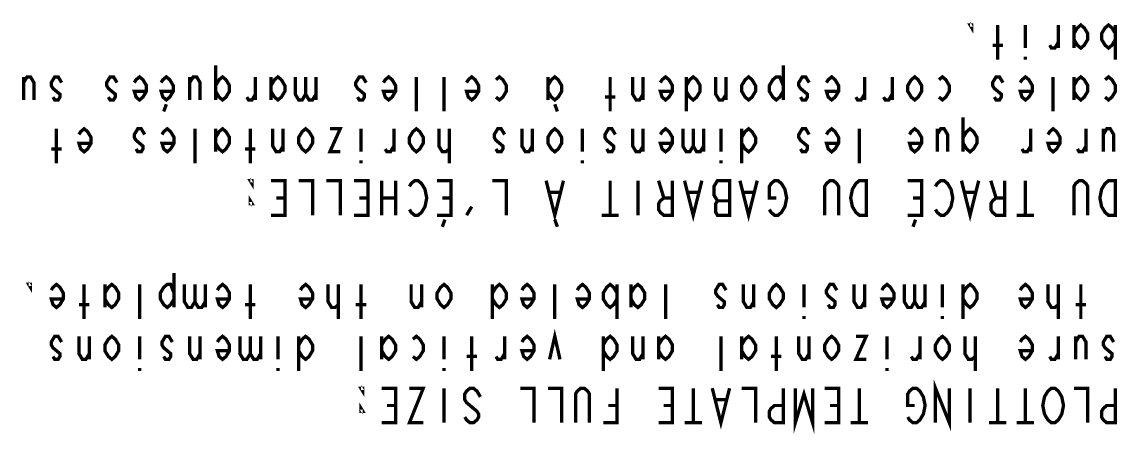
# Model space of a CAD drawing. Extents: x -347 to 953, y -714 to 758.
# Drawn here: x 226.069 to 231.013, y -38.944 to -37.082 of the extents above; entities that cross this region are included whole.
import ezdxf

# ---------------------------------------------------------------- set-up
doc = ezdxf.new("R2010")
doc.units = 0
doc.header["$MEASUREMENT"] = 0
doc.layers.add('___SYMBOL', color=7, linetype='CONTINUOUS')

# ---------------------------------------------------------------- blocks, each defined once
blk = doc.blocks.new('SYMBOL_0_BL0', base_point=(12.0886, 17.0417))
at = {"layer": '___SYMBOL', "color": 2, "linetype": 'Continuous', "const_width": 0.015}
for points in [[(11.2527, 18.3959), (11.2527, 18.5521), (11.2917, 18.4219), (11.3308, 18.5521), (11.3308, 18.3959)], [(9.8855, 18.3959), (9.8855, 18.5521), (9.9245, 18.5521), (9.9402, 18.5391), (9.948, 18.5261), (9.948, 18.5), (9.9402, 18.487), (9.9245, 18.474), (9.8855, 18.474)], [(10.0105, 18.5521), (10.0105, 18.3959), (10.073, 18.3959)], [(10.198, 18.4219), (10.1902, 18.4089), (10.1745, 18.3959), (10.1589, 18.3959), (10.1433, 18.4089), (10.1355, 18.4219), (10.1277, 18.4349), (10.1198, 18.474), (10.1277, 18.513), (10.1355, 18.5261), (10.1433, 18.5391), (10.1589, 18.5521), (10.1745, 18.5521), (10.1902, 18.5391), (10.198, 18.5261), (10.2058, 18.513), (10.2136, 18.474), (10.2058, 18.4349), (10.198, 18.4219)], [(10.2527, 18.5521), (10.3308, 18.5521)], [(10.2917, 18.5521), (10.2917, 18.3959)], [(10.3777, 18.5521), (10.4558, 18.5521)], [(10.4167, 18.5521), (10.4167, 18.3959)], [(10.5417, 18.5521), (10.5417, 18.3959)], [(10.6355, 18.3959), (10.6355, 18.5521), (10.698, 18.3959), (10.698, 18.5521)], [(10.7917, 18.474), (10.823, 18.474), (10.823, 18.4219), (10.8152, 18.4089), (10.7995, 18.3959), (10.7839, 18.3959), (10.7683, 18.4089), (10.7605, 18.4219), (10.7527, 18.4349), (10.7448, 18.474), (10.7527, 18.513), (10.7605, 18.5261), (10.7683, 18.5391), (10.7839, 18.5521), (10.7995, 18.5521), (10.8152, 18.5391), (10.823, 18.5261)], [(11.0027, 18.5521), (11.0808, 18.5521)], [(11.0417, 18.5521), (11.0417, 18.3959)], [(11.198, 18.3959), (11.1355, 18.3959), (11.1355, 18.5521), (11.198, 18.5521)], [(11.3855, 18.3959), (11.3855, 18.5521), (11.4245, 18.5521), (11.4402, 18.5391), (11.448, 18.5261), (11.448, 18.5), (11.4402, 18.487), (11.4245, 18.474), (11.3855, 18.474)], [(11.5105, 18.5521), (11.5105, 18.3959), (11.573, 18.3959)], [(11.6277, 18.3959), (11.6667, 18.5521), (11.7058, 18.3959)], [(11.7527, 18.5521), (11.8308, 18.5521)], [(11.7917, 18.5521), (11.7917, 18.3959)], [(11.948, 18.3959), (11.8855, 18.3959), (11.8855, 18.5521), (11.948, 18.5521)], [(12.1355, 18.3959), (12.1355, 18.5521), (12.198, 18.5521)], [(12.323, 18.5521), (12.323, 18.4219), (12.3152, 18.4089), (12.2995, 18.3959), (12.2839, 18.3959), (12.2683, 18.4089), (12.2605, 18.4219), (12.2605, 18.5521)], [(12.3855, 18.5521), (12.3855, 18.3959), (12.448, 18.3959)], [(12.5105, 18.5521), (12.5105, 18.3959), (12.573, 18.3959)], [(12.823, 18.5261), (12.8152, 18.5391), (12.7995, 18.5521), (12.7839, 18.5521), (12.7683, 18.5391), (12.7605, 18.5261), (12.7605, 18.513), (12.7683, 18.5), (12.7839, 18.487), (12.7995, 18.474), (12.8152, 18.461), (12.823, 18.4479), (12.823, 18.4219), (12.8152, 18.4089), (12.7995, 18.3959), (12.7839, 18.3959), (12.7683, 18.4089), (12.7605, 18.4219), (12.7527, 18.4349)], [(12.9167, 18.5521), (12.9167, 18.3959)], [(13.0105, 18.5521), (13.073, 18.5521), (13.0105, 18.3959), (13.073, 18.3959)], [(13.198, 18.3959), (13.1355, 18.3959), (13.1355, 18.5521), (13.198, 18.5521)], [(13.2917, 18.5), (13.2917, 18.487), (13.2839, 18.5), (13.2917, 18.5)], [(11.1355, 18.474), (11.1745, 18.474)], [(11.6433, 18.4479), (11.6902, 18.4479)], [(11.8855, 18.474), (11.9245, 18.474)], [(12.1355, 18.474), (12.1745, 18.474)], [(13.1355, 18.474), (13.1745, 18.474)], [(13.2917, 18.3959), (13.2839, 18.3959), (13.2839, 18.4089), (13.2917, 18.3959)], [(10.5183, 18.1615), (10.5183, 18.3177)], [(10.9167, 18.3177), (10.9167, 18.3047)], [(11.4167, 18.1615), (11.4167, 18.3177)], [(11.6667, 18.1615), (11.6667, 18.3177)], [(12.198, 18.3177), (12.198, 18.1615)], [(12.7917, 18.1615), (12.7917, 18.3177)], [(12.9167, 18.3177), (12.9167, 18.3047)], [(13.2917, 18.1615), (13.2917, 18.3177)], [(13.573, 18.3177), (13.573, 18.1615)], [(13.6667, 18.3177), (13.6667, 18.3047)], [(14.2917, 18.3177), (14.2917, 18.3047)], [(9.9323, 18.2526), (9.9245, 18.2656), (9.9089, 18.2656), (9.9011, 18.2526), (9.9011, 18.2396), (9.9167, 18.2266), (9.9323, 18.2136), (9.9402, 18.2005), (9.9402, 18.1875), (9.9323, 18.1745), (9.9245, 18.1615), (9.9089, 18.1615), (9.9011, 18.1745), (9.8933, 18.1875)], [(10.0183, 18.2656), (10.0183, 18.1875), (10.0339, 18.1615), (10.0495, 18.1615), (10.0652, 18.1875)], [(10.0652, 18.2656), (10.0652, 18.1615)], [(10.1433, 18.1615), (10.1433, 18.2656)], [(10.1433, 18.2396), (10.1589, 18.2656), (10.1745, 18.2656), (10.1823, 18.2526)], [(10.3152, 18.1875), (10.3073, 18.1745), (10.2917, 18.1615), (10.2761, 18.1745), (10.2605, 18.2005), (10.2605, 18.2266), (10.2761, 18.2526), (10.2917, 18.2656), (10.3073, 18.2526), (10.3152, 18.2266), (10.2605, 18.2266)], [(10.5183, 18.2396), (10.5183, 18.2526), (10.5339, 18.2656), (10.5417, 18.2656), (10.5495, 18.2656), (10.5652, 18.2396), (10.5652, 18.1615)], [(10.698, 18.2005), (10.6823, 18.1745), (10.6667, 18.1615), (10.6511, 18.1745), (10.6355, 18.2005), (10.6355, 18.2266), (10.6511, 18.2526), (10.6667, 18.2656), (10.6823, 18.2526), (10.698, 18.2266), (10.698, 18.2005)], [(10.7683, 18.1615), (10.7683, 18.2656)], [(10.7683, 18.2396), (10.7839, 18.2656), (10.7995, 18.2656), (10.8073, 18.2526)], [(10.9167, 18.2656), (10.9167, 18.1615)], [(11.0105, 18.2656), (11.0573, 18.2656), (11.0105, 18.1615), (11.0573, 18.1615)], [(11.198, 18.2005), (11.1823, 18.1745), (11.1667, 18.1615), (11.1511, 18.1745), (11.1355, 18.2005), (11.1355, 18.2266), (11.1511, 18.2526), (11.1667, 18.2656), (11.1823, 18.2526), (11.198, 18.2266), (11.198, 18.2005)], [(11.2683, 18.1615), (11.2683, 18.2656)], [(11.2683, 18.2396), (11.2839, 18.2656), (11.2995, 18.2656), (11.3152, 18.2396), (11.3152, 18.1615)], [(11.3933, 18.2526), (11.4402, 18.2526)], [(11.573, 18.2005), (11.5573, 18.1745), (11.5417, 18.1615), (11.5261, 18.1745), (11.5105, 18.2005), (11.5105, 18.2266), (11.5261, 18.2526), (11.5417, 18.2656), (11.5573, 18.2526), (11.573, 18.2266)], [(11.573, 18.2656), (11.573, 18.1615)], [(11.948, 18.2005), (11.9323, 18.1745), (11.9167, 18.1615), (11.9011, 18.1745), (11.8855, 18.2005), (11.8855, 18.2266), (11.9011, 18.2526), (11.9167, 18.2656), (11.9323, 18.2526), (11.948, 18.2266)], [(11.948, 18.2656), (11.948, 18.1615)], [(12.0183, 18.1615), (12.0183, 18.2656)], [(12.0183, 18.2396), (12.0339, 18.2656), (12.0495, 18.2656), (12.0652, 18.2396), (12.0652, 18.1615)], [(12.198, 18.2005), (12.1823, 18.1745), (12.1667, 18.1615), (12.1511, 18.1745), (12.1355, 18.2005), (12.1355, 18.2266), (12.1511, 18.2526), (12.1667, 18.2656), (12.1823, 18.2526), (12.198, 18.2266)], [(12.3933, 18.2656), (12.4167, 18.1615), (12.4402, 18.2656)], [(12.5652, 18.1875), (12.5573, 18.1745), (12.5417, 18.1615), (12.5261, 18.1745), (12.5105, 18.2005), (12.5105, 18.2266), (12.5261, 18.2526), (12.5417, 18.2656), (12.5573, 18.2526), (12.5652, 18.2266), (12.5105, 18.2266)], [(12.6433, 18.1615), (12.6433, 18.2656)], [(12.6433, 18.2396), (12.6589, 18.2656), (12.6745, 18.2656), (12.6823, 18.2526)], [(12.7683, 18.2526), (12.8152, 18.2526)], [(12.9167, 18.2656), (12.9167, 18.1615)], [(13.0573, 18.1745), (13.0417, 18.1615), (13.0261, 18.1745), (13.0105, 18.2005), (13.0105, 18.2266), (13.0261, 18.2526), (13.0417, 18.2656), (13.0573, 18.2526)], [(13.198, 18.2005), (13.1823, 18.1745), (13.1667, 18.1615), (13.1511, 18.1745), (13.1355, 18.2005), (13.1355, 18.2266), (13.1511, 18.2526), (13.1667, 18.2656), (13.1823, 18.2526), (13.198, 18.2266)], [(13.198, 18.2656), (13.198, 18.1615)], [(13.573, 18.2005), (13.5573, 18.1745), (13.5417, 18.1615), (13.5261, 18.1745), (13.5105, 18.2005), (13.5105, 18.2266), (13.5261, 18.2526), (13.5417, 18.2656), (13.5573, 18.2526), (13.573, 18.2266)], [(13.6667, 18.2656), (13.6667, 18.1615)], [(13.7448, 18.2656), (13.7448, 18.1615)], [(13.7448, 18.2396), (13.7605, 18.2656), (13.7761, 18.2656), (13.7917, 18.2396), (13.7917, 18.1615)], [(13.7917, 18.2396), (13.8073, 18.2656), (13.823, 18.2656), (13.8386, 18.2396), (13.8386, 18.1615)], [(13.9402, 18.1875), (13.9323, 18.1745), (13.9167, 18.1615), (13.9011, 18.1745), (13.8855, 18.2005), (13.8855, 18.2266), (13.9011, 18.2526), (13.9167, 18.2656), (13.9323, 18.2526), (13.9402, 18.2266), (13.8855, 18.2266)], [(14.0183, 18.1615), (14.0183, 18.2656)], [(14.0183, 18.2396), (14.0339, 18.2656), (14.0495, 18.2656), (14.0652, 18.2396), (14.0652, 18.1615)], [(14.1823, 18.2526), (14.1745, 18.2656), (14.1589, 18.2656), (14.1511, 18.2526), (14.1511, 18.2396), (14.1667, 18.2266), (14.1823, 18.2136), (14.1902, 18.2005), (14.1902, 18.1875), (14.1823, 18.1745), (14.1745, 18.1615), (14.1589, 18.1615), (14.1511, 18.1745), (14.1433, 18.1875)], [(14.2917, 18.2656), (14.2917, 18.1615)], [(14.448, 18.2005), (14.4323, 18.1745), (14.4167, 18.1615), (14.4011, 18.1745), (14.3855, 18.2005), (14.3855, 18.2266), (14.4011, 18.2526), (14.4167, 18.2656), (14.4323, 18.2526), (14.448, 18.2266), (14.448, 18.2005)], [(14.5183, 18.1615), (14.5183, 18.2656)], [(14.5183, 18.2396), (14.5339, 18.2656), (14.5495, 18.2656), (14.5652, 18.2396), (14.5652, 18.1615)], [(14.6823, 18.2526), (14.6745, 18.2656), (14.6589, 18.2656), (14.6511, 18.2526), (14.6511, 18.2396), (14.6667, 18.2266), (14.6823, 18.2136), (14.6902, 18.2005), (14.6902, 18.1875), (14.6823, 18.1745), (14.6745, 18.1615), (14.6589, 18.1615), (14.6511, 18.1745), (14.6433, 18.1875)], [(10.0417, 17.9271), (10.0417, 18.0834)], [(10.1433, 17.9271), (10.1433, 18.0834)], [(10.573, 18.0834), (10.573, 17.9271)], [(10.6667, 18.0834), (10.6667, 18.0703)], [(11.2917, 18.0834), (11.2917, 18.0703)], [(11.9167, 17.9271), (11.9167, 18.0834)], [(12.1355, 18.0834), (12.1355, 17.9271)], [(12.4167, 17.9271), (12.4167, 18.0834)], [(12.698, 18.0834), (12.698, 17.9271)], [(13.2917, 17.9271), (13.2917, 18.0834)], [(13.3933, 17.9271), (13.3933, 18.0834)], [(13.7917, 17.9271), (13.7917, 18.0834)], [(14.2917, 17.9271), (14.2917, 18.0834)], [(14.5417, 17.9271), (14.5417, 18.0834)], [(10.0183, 18.0183), (10.0652, 18.0183)], [(10.1433, 18.0052), (10.1433, 18.0183), (10.1589, 18.0313), (10.1667, 18.0313), (10.1745, 18.0313), (10.1902, 18.0052), (10.1902, 17.9271)], [(10.3152, 17.9531), (10.3073, 17.9401), (10.2917, 17.9271), (10.2761, 17.9401), (10.2605, 17.9662), (10.2605, 17.9922), (10.2761, 18.0183), (10.2917, 18.0313), (10.3073, 18.0183), (10.3152, 17.9922), (10.2605, 17.9922)], [(10.573, 17.9662), (10.5573, 17.9401), (10.5417, 17.9271), (10.5261, 17.9401), (10.5105, 17.9662), (10.5105, 17.9922), (10.5261, 18.0183), (10.5417, 18.0313), (10.5573, 18.0183), (10.573, 17.9922)], [(10.6667, 18.0313), (10.6667, 17.9271)], [(10.7448, 18.0313), (10.7448, 17.9271)], [(10.7448, 18.0052), (10.7605, 18.0313), (10.7761, 18.0313), (10.7917, 18.0052), (10.7917, 17.9271)], [(10.7917, 18.0052), (10.8073, 18.0313), (10.823, 18.0313), (10.8386, 18.0052), (10.8386, 17.9271)], [(10.9402, 17.9531), (10.9323, 17.9401), (10.9167, 17.9271), (10.9011, 17.9401), (10.8855, 17.9662), (10.8855, 17.9922), (10.9011, 18.0183), (10.9167, 18.0313), (10.9323, 18.0183), (10.9402, 17.9922), (10.8855, 17.9922)], [(11.0183, 17.9271), (11.0183, 18.0313)], [(11.0183, 18.0052), (11.0339, 18.0313), (11.0495, 18.0313), (11.0652, 18.0052), (11.0652, 17.9271)], [(11.1823, 18.0183), (11.1745, 18.0313), (11.1589, 18.0313), (11.1511, 18.0183), (11.1511, 18.0052), (11.1667, 17.9922), (11.1823, 17.9792), (11.1902, 17.9662), (11.1902, 17.9531), (11.1823, 17.9401), (11.1745, 17.9271), (11.1589, 17.9271), (11.1511, 17.9401), (11.1433, 17.9531)], [(11.2917, 18.0313), (11.2917, 17.9271)], [(11.448, 17.9662), (11.4323, 17.9401), (11.4167, 17.9271), (11.4011, 17.9401), (11.3855, 17.9662), (11.3855, 17.9922), (11.4011, 18.0183), (11.4167, 18.0313), (11.4323, 18.0183), (11.448, 17.9922), (11.448, 17.9662)], [(11.5183, 17.9271), (11.5183, 18.0313)], [(11.5183, 18.0052), (11.5339, 18.0313), (11.5495, 18.0313), (11.5652, 18.0052), (11.5652, 17.9271)], [(11.6823, 18.0183), (11.6745, 18.0313), (11.6589, 18.0313), (11.6511, 18.0183), (11.6511, 18.0052), (11.6667, 17.9922), (11.6823, 17.9792), (11.6902, 17.9662), (11.6902, 17.9531), (11.6823, 17.9401), (11.6745, 17.9271), (11.6589, 17.9271), (11.6511, 17.9401), (11.6433, 17.9531)], [(12.073, 17.9662), (12.0573, 17.9401), (12.0417, 17.9271), (12.0261, 17.9401), (12.0105, 17.9662), (12.0105, 17.9922), (12.0261, 18.0183), (12.0417, 18.0313), (12.0573, 18.0183), (12.073, 17.9922)], [(12.073, 18.0313), (12.073, 17.9271)], [(12.1355, 17.9922), (12.1511, 18.0183), (12.1667, 18.0313), (12.1823, 18.0183), (12.198, 17.9922), (12.198, 17.9662), (12.1823, 17.9401), (12.1667, 17.9271), (12.1511, 17.9401), (12.1355, 17.9662)], [(12.3152, 17.9531), (12.3073, 17.9401), (12.2917, 17.9271), (12.2761, 17.9401), (12.2605, 17.9662), (12.2605, 17.9922), (12.2761, 18.0183), (12.2917, 18.0313), (12.3073, 18.0183), (12.3152, 17.9922), (12.2605, 17.9922)], [(12.5652, 17.9531), (12.5573, 17.9401), (12.5417, 17.9271), (12.5261, 17.9401), (12.5105, 17.9662), (12.5105, 17.9922), (12.5261, 18.0183), (12.5417, 18.0313), (12.5573, 18.0183), (12.5652, 17.9922), (12.5105, 17.9922)], [(12.698, 17.9662), (12.6823, 17.9401), (12.6667, 17.9271), (12.6511, 17.9401), (12.6355, 17.9662), (12.6355, 17.9922), (12.6511, 18.0183), (12.6667, 18.0313), (12.6823, 18.0183), (12.698, 17.9922)], [(12.948, 17.9662), (12.9323, 17.9401), (12.9167, 17.9271), (12.9011, 17.9401), (12.8855, 17.9662), (12.8855, 17.9922), (12.9011, 18.0183), (12.9167, 18.0313), (12.9323, 18.0183), (12.948, 17.9922), (12.948, 17.9662)], [(13.0183, 17.9271), (13.0183, 18.0313)], [(13.0183, 18.0052), (13.0339, 18.0313), (13.0495, 18.0313), (13.0652, 18.0052), (13.0652, 17.9271)], [(13.2683, 18.0183), (13.3152, 18.0183)], [(13.3933, 18.0052), (13.3933, 18.0183), (13.4089, 18.0313), (13.4167, 18.0313), (13.4245, 18.0313), (13.4402, 18.0052), (13.4402, 17.9271)], [(13.5652, 17.9531), (13.5573, 17.9401), (13.5417, 17.9271), (13.5261, 17.9401), (13.5105, 17.9662), (13.5105, 17.9922), (13.5261, 18.0183), (13.5417, 18.0313), (13.5573, 18.0183), (13.5652, 17.9922), (13.5105, 17.9922)], [(13.7683, 18.0183), (13.8152, 18.0183)], [(13.9402, 17.9531), (13.9323, 17.9401), (13.9167, 17.9271), (13.9011, 17.9401), (13.8855, 17.9662), (13.8855, 17.9922), (13.9011, 18.0183), (13.9167, 18.0313), (13.9323, 18.0183), (13.9402, 17.9922), (13.8855, 17.9922)], [(13.9948, 18.0313), (13.9948, 17.9271)], [(13.9948, 18.0052), (14.0105, 18.0313), (14.0261, 18.0313), (14.0417, 18.0052), (14.0417, 17.9271)], [(14.0417, 18.0052), (14.0573, 18.0313), (14.073, 18.0313), (14.0886, 18.0052), (14.0886, 17.9271)], [(14.1355, 17.9922), (14.1511, 18.0183), (14.1667, 18.0313), (14.1823, 18.0183), (14.198, 17.9922), (14.198, 17.9662), (14.1823, 17.9401), (14.1667, 17.9271), (14.1511, 17.9271), (14.1355, 17.9662)], [(14.1355, 18.0313), (14.1355, 17.875)], [(14.448, 17.9662), (14.4323, 17.9401), (14.4167, 17.9271), (14.4011, 17.9401), (14.3855, 17.9662), (14.3855, 17.9922), (14.4011, 18.0183), (14.4167, 18.0313), (14.4323, 18.0183), (14.448, 17.9922)], [(14.448, 18.0313), (14.448, 17.9271)], [(14.5183, 18.0183), (14.5652, 18.0183)], [(14.6902, 17.9531), (14.6823, 17.9401), (14.6667, 17.9271), (14.6511, 17.9401), (14.6355, 17.9662), (14.6355, 17.9922), (14.6511, 18.0183), (14.6667, 18.0313), (14.6823, 18.0183), (14.6902, 17.9922), (14.6355, 17.9922)], [(14.7917, 17.9271), (14.7839, 17.9271), (14.7839, 17.9401), (14.7917, 17.9271)], [(10.7995, 17.6667), (10.7878, 17.6341)], [(12.405, 17.6667), (12.4167, 17.6341)], [(12.9245, 17.6667), (12.9128, 17.6341)], [(9.8855, 17.6146), (9.9167, 17.6146), (9.9323, 17.6016), (9.9402, 17.5886), (9.948, 17.5755), (9.9558, 17.5365), (9.948, 17.4974), (9.9402, 17.4844), (9.9323, 17.4714), (9.9167, 17.4584), (9.8855, 17.4584), (9.8855, 17.6146)], [(10.073, 17.6146), (10.073, 17.4844), (10.0652, 17.4714), (10.0495, 17.4584), (10.0339, 17.4584), (10.0183, 17.4714), (10.0105, 17.4844), (10.0105, 17.6146)], [(10.2527, 17.6146), (10.3308, 17.6146)], [(10.2917, 17.6146), (10.2917, 17.4584)], [(10.3855, 17.4584), (10.3855, 17.6146), (10.4245, 17.6146), (10.4402, 17.6016), (10.448, 17.5886), (10.448, 17.5625), (10.4402, 17.5495), (10.4245, 17.5365), (10.3855, 17.5365)], [(10.5027, 17.4584), (10.5417, 17.6146), (10.5808, 17.4584)], [(10.698, 17.4844), (10.6902, 17.4714), (10.6745, 17.4584), (10.6589, 17.4584), (10.6433, 17.4714), (10.6355, 17.4844), (10.6277, 17.4974), (10.6198, 17.5365), (10.6277, 17.5755), (10.6355, 17.5886), (10.6433, 17.6016), (10.6589, 17.6146), (10.6745, 17.6146), (10.6902, 17.6016), (10.698, 17.5886)], [(10.823, 17.4584), (10.7605, 17.4584), (10.7605, 17.6146), (10.823, 17.6146)], [(11.0105, 17.6146), (11.0417, 17.6146), (11.0573, 17.6016), (11.0652, 17.5886), (11.073, 17.5755), (11.0808, 17.5365), (11.073, 17.4974), (11.0652, 17.4844), (11.0573, 17.4714), (11.0417, 17.4584), (11.0105, 17.4584), (11.0105, 17.6146)], [(11.198, 17.6146), (11.198, 17.4844), (11.1902, 17.4714), (11.1745, 17.4584), (11.1589, 17.4584), (11.1433, 17.4714), (11.1355, 17.4844), (11.1355, 17.6146)], [(11.4167, 17.5365), (11.448, 17.5365), (11.448, 17.4844), (11.4402, 17.4714), (11.4245, 17.4584), (11.4089, 17.4584), (11.3933, 17.4714), (11.3855, 17.4844), (11.3777, 17.4974), (11.3698, 17.5365), (11.3777, 17.5755), (11.3855, 17.5886), (11.3933, 17.6016), (11.4089, 17.6146), (11.4245, 17.6146), (11.4402, 17.6016), (11.448, 17.5886)], [(11.5027, 17.4584), (11.5417, 17.6146), (11.5808, 17.4584)], [(11.6277, 17.6146), (11.6277, 17.4584), (11.6823, 17.4584), (11.6902, 17.4714), (11.698, 17.4844), (11.698, 17.5235), (11.6902, 17.5365), (11.6823, 17.5495), (11.6902, 17.5625), (11.6902, 17.6016), (11.6823, 17.6146), (11.6277, 17.6146)], [(11.7527, 17.4584), (11.7917, 17.6146), (11.8308, 17.4584)], [(11.8855, 17.4584), (11.8855, 17.6146), (11.9245, 17.6146), (11.9402, 17.6016), (11.948, 17.5886), (11.948, 17.5625), (11.9402, 17.5495), (11.9245, 17.5365), (11.8855, 17.5365)], [(12.0417, 17.6146), (12.0417, 17.4584)], [(12.1277, 17.6146), (12.2058, 17.6146)], [(12.1667, 17.6146), (12.1667, 17.4584)], [(12.3777, 17.4584), (12.4167, 17.6146), (12.4558, 17.4584)], [(12.6355, 17.6146), (12.6355, 17.4584), (12.698, 17.4584)], [(12.7917, 17.5755), (12.8152, 17.6146)], [(12.948, 17.4584), (12.8855, 17.4584), (12.8855, 17.6146), (12.948, 17.6146)], [(13.073, 17.4844), (13.0652, 17.4714), (13.0495, 17.4584), (13.0339, 17.4584), (13.0183, 17.4714), (13.0105, 17.4844), (13.0027, 17.4974), (12.9948, 17.5365), (13.0027, 17.5755), (13.0105, 17.5886), (13.0183, 17.6016), (13.0339, 17.6146), (13.0495, 17.6146), (13.0652, 17.6016), (13.073, 17.5886)], [(13.1355, 17.6146), (13.1355, 17.4584)], [(13.198, 17.6146), (13.198, 17.4584)], [(13.323, 17.4584), (13.2605, 17.4584), (13.2605, 17.6146), (13.323, 17.6146)], [(13.3855, 17.6146), (13.3855, 17.4584), (13.448, 17.4584)], [(13.5105, 17.6146), (13.5105, 17.4584), (13.573, 17.4584)], [(13.698, 17.4584), (13.6355, 17.4584), (13.6355, 17.6146), (13.698, 17.6146)], [(11.6277, 17.5495), (11.6823, 17.5495)], [(13.7917, 17.5625), (13.7917, 17.5495), (13.7839, 17.5625), (13.7917, 17.5625)], [(10.4245, 17.5365), (10.448, 17.4584)], [(10.5183, 17.5104), (10.5652, 17.5104)], [(10.7605, 17.5365), (10.7995, 17.5365)], [(11.5183, 17.5104), (11.5652, 17.5104)], [(11.7683, 17.5104), (11.8152, 17.5104)], [(11.9245, 17.5365), (11.948, 17.4584)], [(12.3933, 17.5104), (12.4402, 17.5104)], [(12.8855, 17.5365), (12.9245, 17.5365)], [(13.1355, 17.5365), (13.198, 17.5365)], [(13.2605, 17.5365), (13.2995, 17.5365)], [(13.6355, 17.5365), (13.6745, 17.5365)], [(13.7917, 17.4584), (13.7839, 17.4584), (13.7839, 17.4714), (13.7917, 17.4584)], [(11.0417, 17.224), (11.0417, 17.3802)], [(11.573, 17.3802), (11.573, 17.224)], [(11.6667, 17.3802), (11.6667, 17.3672)], [(12.2917, 17.3802), (12.2917, 17.3672)], [(12.8933, 17.224), (12.8933, 17.3802)], [(13.2917, 17.3802), (13.2917, 17.3672)], [(13.7917, 17.224), (13.7917, 17.3802)], [(14.0417, 17.224), (14.0417, 17.3802)], [(14.6667, 17.224), (14.6667, 17.3802)], [(9.8933, 17.3281), (9.8933, 17.25), (9.9089, 17.224), (9.9245, 17.224), (9.9402, 17.25)], [(9.9402, 17.3281), (9.9402, 17.224)], [(10.0183, 17.224), (10.0183, 17.3281)], [(10.0183, 17.3021), (10.0339, 17.3281), (10.0495, 17.3281), (10.0573, 17.3151)], [(10.1902, 17.25), (10.1823, 17.237), (10.1667, 17.224), (10.1511, 17.237), (10.1355, 17.263), (10.1355, 17.2891), (10.1511, 17.3151), (10.1667, 17.3281), (10.1823, 17.3151), (10.1902, 17.2891), (10.1355, 17.2891)], [(10.2683, 17.224), (10.2683, 17.3281)], [(10.2683, 17.3021), (10.2839, 17.3281), (10.2995, 17.3281), (10.3073, 17.3151)], [(10.573, 17.263), (10.5573, 17.237), (10.5417, 17.224), (10.5261, 17.237), (10.5105, 17.263), (10.5105, 17.2891), (10.5261, 17.3151), (10.5417, 17.3281), (10.5573, 17.3151), (10.573, 17.2891)], [(10.573, 17.3281), (10.573, 17.1719)], [(10.6433, 17.3281), (10.6433, 17.25), (10.6589, 17.224), (10.6745, 17.224), (10.6902, 17.25)], [(10.6902, 17.3281), (10.6902, 17.224)], [(10.8152, 17.25), (10.8073, 17.237), (10.7917, 17.224), (10.7761, 17.237), (10.7605, 17.263), (10.7605, 17.2891), (10.7761, 17.3151), (10.7917, 17.3281), (10.8073, 17.3151), (10.8152, 17.2891), (10.7605, 17.2891)], [(11.1902, 17.25), (11.1823, 17.237), (11.1667, 17.224), (11.1511, 17.237), (11.1355, 17.263), (11.1355, 17.2891), (11.1511, 17.3151), (11.1667, 17.3281), (11.1823, 17.3151), (11.1902, 17.2891), (11.1355, 17.2891)], [(11.3073, 17.3151), (11.2995, 17.3281), (11.2839, 17.3281), (11.2761, 17.3151), (11.2761, 17.3021), (11.2917, 17.2891), (11.3073, 17.2761), (11.3152, 17.263), (11.3152, 17.25), (11.3073, 17.237), (11.2995, 17.224), (11.2839, 17.224), (11.2761, 17.237), (11.2683, 17.25)], [(11.573, 17.263), (11.5573, 17.237), (11.5417, 17.224), (11.5261, 17.237), (11.5105, 17.263), (11.5105, 17.2891), (11.5261, 17.3151), (11.5417, 17.3281), (11.5573, 17.3151), (11.573, 17.2891)], [(11.6667, 17.3281), (11.6667, 17.224)], [(11.7448, 17.3281), (11.7448, 17.224)], [(11.7448, 17.3021), (11.7605, 17.3281), (11.7761, 17.3281), (11.7917, 17.3021), (11.7917, 17.224)], [(11.7917, 17.3021), (11.8073, 17.3281), (11.823, 17.3281), (11.8386, 17.3021), (11.8386, 17.224)], [(11.9402, 17.25), (11.9323, 17.237), (11.9167, 17.224), (11.9011, 17.237), (11.8855, 17.263), (11.8855, 17.2891), (11.9011, 17.3151), (11.9167, 17.3281), (11.9323, 17.3151), (11.9402, 17.2891), (11.8855, 17.2891)], [(12.0183, 17.224), (12.0183, 17.3281)], [(12.0183, 17.3021), (12.0339, 17.3281), (12.0495, 17.3281), (12.0652, 17.3021), (12.0652, 17.224)], [(12.1823, 17.3151), (12.1745, 17.3281), (12.1589, 17.3281), (12.1511, 17.3151), (12.1511, 17.3021), (12.1667, 17.2891), (12.1823, 17.2761), (12.1902, 17.263), (12.1902, 17.25), (12.1823, 17.237), (12.1745, 17.224), (12.1589, 17.224), (12.1511, 17.237), (12.1433, 17.25)], [(12.2917, 17.3281), (12.2917, 17.224)], [(12.448, 17.263), (12.4323, 17.237), (12.4167, 17.224), (12.4011, 17.237), (12.3855, 17.263), (12.3855, 17.2891), (12.4011, 17.3151), (12.4167, 17.3281), (12.4323, 17.3151), (12.448, 17.2891), (12.448, 17.263)], [(12.5183, 17.224), (12.5183, 17.3281)], [(12.5183, 17.3021), (12.5339, 17.3281), (12.5495, 17.3281), (12.5652, 17.3021), (12.5652, 17.224)], [(12.6823, 17.3151), (12.6745, 17.3281), (12.6589, 17.3281), (12.6511, 17.3151), (12.6511, 17.3021), (12.6667, 17.2891), (12.6823, 17.2761), (12.6902, 17.263), (12.6902, 17.25), (12.6823, 17.237), (12.6745, 17.224), (12.6589, 17.224), (12.6511, 17.237), (12.6433, 17.25)], [(12.8933, 17.3021), (12.8933, 17.3151), (12.9089, 17.3281), (12.9167, 17.3281), (12.9245, 17.3281), (12.9402, 17.3021), (12.9402, 17.224)], [(13.073, 17.263), (13.0573, 17.237), (13.0417, 17.224), (13.0261, 17.237), (13.0105, 17.263), (13.0105, 17.2891), (13.0261, 17.3151), (13.0417, 17.3281), (13.0573, 17.3151), (13.073, 17.2891), (13.073, 17.263)], [(13.1433, 17.224), (13.1433, 17.3281)], [(13.1433, 17.3021), (13.1589, 17.3281), (13.1745, 17.3281), (13.1823, 17.3151)], [(13.2917, 17.3281), (13.2917, 17.224)], [(13.3855, 17.3281), (13.4323, 17.3281), (13.3855, 17.224), (13.4323, 17.224)], [(13.573, 17.263), (13.5573, 17.237), (13.5417, 17.224), (13.5261, 17.237), (13.5105, 17.263), (13.5105, 17.2891), (13.5261, 17.3151), (13.5417, 17.3281), (13.5573, 17.3151), (13.573, 17.2891), (13.573, 17.263)], [(13.6433, 17.224), (13.6433, 17.3281)], [(13.6433, 17.3021), (13.6589, 17.3281), (13.6745, 17.3281), (13.6902, 17.3021), (13.6902, 17.224)], [(13.7683, 17.3151), (13.8152, 17.3151)], [(13.948, 17.263), (13.9323, 17.237), (13.9167, 17.224), (13.9011, 17.237), (13.8855, 17.263), (13.8855, 17.2891), (13.9011, 17.3151), (13.9167, 17.3281), (13.9323, 17.3151), (13.948, 17.2891)], [(13.948, 17.3281), (13.948, 17.224)], [(14.1902, 17.25), (14.1823, 17.237), (14.1667, 17.224), (14.1511, 17.237), (14.1355, 17.263), (14.1355, 17.2891), (14.1511, 17.3151), (14.1667, 17.3281), (14.1823, 17.3151), (14.1902, 17.2891), (14.1355, 17.2891)], [(14.3073, 17.3151), (14.2995, 17.3281), (14.2839, 17.3281), (14.2761, 17.3151), (14.2761, 17.3021), (14.2917, 17.2891), (14.3073, 17.2761), (14.3152, 17.263), (14.3152, 17.25), (14.3073, 17.237), (14.2995, 17.224), (14.2839, 17.224), (14.2761, 17.237), (14.2683, 17.25)], [(14.5652, 17.25), (14.5573, 17.237), (14.5417, 17.224), (14.5261, 17.237), (14.5105, 17.263), (14.5105, 17.2891), (14.5261, 17.3151), (14.5417, 17.3281), (14.5573, 17.3151), (14.5652, 17.2891), (14.5105, 17.2891)], [(14.6433, 17.3151), (14.6902, 17.3151)], [(10.1667, 16.9896), (10.1667, 17.1459)], [(11.823, 17.1459), (11.823, 16.9896)], [(12.1667, 16.9896), (12.1667, 17.1459)], [(12.405, 17.1459), (12.4167, 17.1133)], [(12.9167, 16.9896), (12.9167, 17.1459)], [(13.0417, 16.9896), (13.0417, 17.1459)], [(14.1823, 17.1459), (14.1706, 17.1133)], [(9.9323, 17.0026), (9.9167, 16.9896), (9.9011, 17.0026), (9.8855, 17.0287), (9.8855, 17.0547), (9.9011, 17.0808), (9.9167, 17.0938), (9.9323, 17.0808)], [(10.073, 17.0287), (10.0573, 17.0026), (10.0417, 16.9896), (10.0261, 17.0026), (10.0105, 17.0287), (10.0105, 17.0547), (10.0261, 17.0808), (10.0417, 17.0938), (10.0573, 17.0808), (10.073, 17.0547)], [(10.073, 17.0938), (10.073, 16.9896)], [(10.3152, 17.0156), (10.3073, 17.0026), (10.2917, 16.9896), (10.2761, 17.0026), (10.2605, 17.0287), (10.2605, 17.0547), (10.2761, 17.0808), (10.2917, 17.0938), (10.3073, 17.0808), (10.3152, 17.0547), (10.2605, 17.0547)], [(10.4323, 17.0808), (10.4245, 17.0938), (10.4089, 17.0938), (10.4011, 17.0808), (10.4011, 17.0677), (10.4167, 17.0547), (10.4323, 17.0417), (10.4402, 17.0287), (10.4402, 17.0156), (10.4323, 17.0026), (10.4245, 16.9896), (10.4089, 16.9896), (10.4011, 17.0026), (10.3933, 17.0156)], [(10.6823, 17.0026), (10.6667, 16.9896), (10.6511, 17.0026), (10.6355, 17.0287), (10.6355, 17.0547), (10.6511, 17.0808), (10.6667, 17.0938), (10.6823, 17.0808)], [(10.823, 17.0287), (10.8073, 17.0026), (10.7917, 16.9896), (10.7761, 17.0026), (10.7605, 17.0287), (10.7605, 17.0547), (10.7761, 17.0808), (10.7917, 17.0938), (10.8073, 17.0808), (10.823, 17.0547), (10.823, 17.0287)], [(10.8933, 16.9896), (10.8933, 17.0938)], [(10.8933, 17.0677), (10.9089, 17.0938), (10.9245, 17.0938), (10.9323, 17.0808)], [(11.0183, 16.9896), (11.0183, 17.0938)], [(11.0183, 17.0677), (11.0339, 17.0938), (11.0495, 17.0938), (11.0573, 17.0808)], [(11.1902, 17.0156), (11.1823, 17.0026), (11.1667, 16.9896), (11.1511, 17.0026), (11.1355, 17.0287), (11.1355, 17.0547), (11.1511, 17.0808), (11.1667, 17.0938), (11.1823, 17.0808), (11.1902, 17.0547), (11.1355, 17.0547)], [(11.3073, 17.0808), (11.2995, 17.0938), (11.2839, 17.0938), (11.2761, 17.0808), (11.2761, 17.0677), (11.2917, 17.0547), (11.3073, 17.0417), (11.3152, 17.0287), (11.3152, 17.0156), (11.3073, 17.0026), (11.2995, 16.9896), (11.2839, 16.9896), (11.2761, 17.0026), (11.2683, 17.0156)], [(11.3855, 17.0547), (11.4011, 17.0808), (11.4167, 17.0938), (11.4323, 17.0808), (11.448, 17.0547), (11.448, 17.0287), (11.4323, 17.0026), (11.4167, 16.9896), (11.4011, 16.9896), (11.3855, 17.0287)], [(11.3855, 17.0938), (11.3855, 16.9375)], [(11.573, 17.0287), (11.5573, 17.0026), (11.5417, 16.9896), (11.5261, 17.0026), (11.5105, 17.0287), (11.5105, 17.0547), (11.5261, 17.0808), (11.5417, 17.0938), (11.5573, 17.0808), (11.573, 17.0547), (11.573, 17.0287)], [(11.6433, 16.9896), (11.6433, 17.0938)], [(11.6433, 17.0677), (11.6589, 17.0938), (11.6745, 17.0938), (11.6902, 17.0677), (11.6902, 16.9896)], [(11.823, 17.0287), (11.8073, 17.0026), (11.7917, 16.9896), (11.7761, 17.0026), (11.7605, 17.0287), (11.7605, 17.0547), (11.7761, 17.0808), (11.7917, 17.0938), (11.8073, 17.0808), (11.823, 17.0547)], [(11.9402, 17.0156), (11.9323, 17.0026), (11.9167, 16.9896), (11.9011, 17.0026), (11.8855, 17.0287), (11.8855, 17.0547), (11.9011, 17.0808), (11.9167, 17.0938), (11.9323, 17.0808), (11.9402, 17.0547), (11.8855, 17.0547)], [(12.0183, 16.9896), (12.0183, 17.0938)], [(12.0183, 17.0677), (12.0339, 17.0938), (12.0495, 17.0938), (12.0652, 17.0677), (12.0652, 16.9896)], [(12.1433, 17.0808), (12.1902, 17.0808)], [(12.448, 17.0287), (12.4323, 17.0026), (12.4167, 16.9896), (12.4011, 17.0026), (12.3855, 17.0287), (12.3855, 17.0547), (12.4011, 17.0808), (12.4167, 17.0938), (12.4323, 17.0808), (12.448, 17.0547)], [(12.448, 17.0938), (12.448, 16.9896)], [(12.6823, 17.0026), (12.6667, 16.9896), (12.6511, 17.0026), (12.6355, 17.0287), (12.6355, 17.0547), (12.6511, 17.0808), (12.6667, 17.0938), (12.6823, 17.0808)], [(12.8152, 17.0156), (12.8073, 17.0026), (12.7917, 16.9896), (12.7761, 17.0026), (12.7605, 17.0287), (12.7605, 17.0547), (12.7761, 17.0808), (12.7917, 17.0938), (12.8073, 17.0808), (12.8152, 17.0547), (12.7605, 17.0547)], [(13.1902, 17.0156), (13.1823, 17.0026), (13.1667, 16.9896), (13.1511, 17.0026), (13.1355, 17.0287), (13.1355, 17.0547), (13.1511, 17.0808), (13.1667, 17.0938), (13.1823, 17.0808), (13.1902, 17.0547), (13.1355, 17.0547)], [(13.3073, 17.0808), (13.2995, 17.0938), (13.2839, 17.0938), (13.2761, 17.0808), (13.2761, 17.0677), (13.2917, 17.0547), (13.3073, 17.0417), (13.3152, 17.0287), (13.3152, 17.0156), (13.3073, 17.0026), (13.2995, 16.9896), (13.2839, 16.9896), (13.2761, 17.0026), (13.2683, 17.0156)], [(13.4948, 17.0938), (13.4948, 16.9896)], [(13.4948, 17.0677), (13.5105, 17.0938), (13.5261, 17.0938), (13.5417, 17.0677), (13.5417, 16.9896)], [(13.5417, 17.0677), (13.5573, 17.0938), (13.573, 17.0938), (13.5886, 17.0677), (13.5886, 16.9896)], [(13.698, 17.0287), (13.6823, 17.0026), (13.6667, 16.9896), (13.6511, 17.0026), (13.6355, 17.0287), (13.6355, 17.0547), (13.6511, 17.0808), (13.6667, 17.0938), (13.6823, 17.0808), (13.698, 17.0547)], [(13.698, 17.0938), (13.698, 16.9896)], [(13.7683, 16.9896), (13.7683, 17.0938)], [(13.7683, 17.0677), (13.7839, 17.0938), (13.7995, 17.0938), (13.8073, 17.0808)], [(13.948, 17.0287), (13.9323, 17.0026), (13.9167, 16.9896), (13.9011, 17.0026), (13.8855, 17.0287), (13.8855, 17.0547), (13.9011, 17.0808), (13.9167, 17.0938), (13.9323, 17.0808), (13.948, 17.0547)], [(13.948, 17.0938), (13.948, 16.9375)], [(14.0183, 17.0938), (14.0183, 17.0156), (14.0339, 16.9896), (14.0495, 16.9896), (14.0652, 17.0156)], [(14.0652, 17.0938), (14.0652, 16.9896)], [(14.1941, 17.0156), (14.1862, 17.0026), (14.1706, 16.9896), (14.155, 17.0026), (14.1394, 17.0287), (14.1394, 17.0547), (14.155, 17.0808), (14.1706, 17.0938), (14.1862, 17.0808), (14.1941, 17.0547), (14.1394, 17.0547)], [(14.3152, 17.0156), (14.3073, 17.0026), (14.2917, 16.9896), (14.2761, 17.0026), (14.2605, 17.0287), (14.2605, 17.0547), (14.2761, 17.0808), (14.2917, 17.0938), (14.3073, 17.0808), (14.3152, 17.0547), (14.2605, 17.0547)], [(14.4323, 17.0808), (14.4245, 17.0938), (14.4089, 17.0938), (14.4011, 17.0808), (14.4011, 17.0677), (14.4167, 17.0547), (14.4323, 17.0417), (14.4402, 17.0287), (14.4402, 17.0156), (14.4323, 17.0026), (14.4245, 16.9896), (14.4089, 16.9896), (14.4011, 17.0026), (14.3933, 17.0156)], [(14.6823, 17.0808), (14.6745, 17.0938), (14.6589, 17.0938), (14.6511, 17.0808), (14.6511, 17.0677), (14.6667, 17.0547), (14.6823, 17.0417), (14.6902, 17.0287), (14.6902, 17.0156), (14.6823, 17.0026), (14.6745, 16.9896), (14.6589, 16.9896), (14.6511, 17.0026), (14.6433, 17.0156)], [(14.7683, 17.0938), (14.7683, 17.0156), (14.7839, 16.9896), (14.7995, 16.9896), (14.8152, 17.0156)], [(14.8152, 17.0938), (14.8152, 16.9896)], [(9.8855, 16.9115), (9.8855, 16.7552)], [(10.2917, 16.9115), (10.2917, 16.8985)], [(10.4167, 16.7552), (10.4167, 16.9115)], [(9.8855, 16.8203), (9.9011, 16.8464), (9.9167, 16.8594), (9.9323, 16.8464), (9.948, 16.8203), (9.948, 16.7943), (9.9323, 16.7683), (9.9167, 16.7552), (9.9011, 16.7683), (9.8855, 16.7943)], [(10.073, 16.7943), (10.0573, 16.7683), (10.0417, 16.7552), (10.0261, 16.7683), (10.0105, 16.7943), (10.0105, 16.8203), (10.0261, 16.8464), (10.0417, 16.8594), (10.0573, 16.8464), (10.073, 16.8203)], [(10.073, 16.8594), (10.073, 16.7552)], [(10.1433, 16.7552), (10.1433, 16.8594)], [(10.1433, 16.8334), (10.1589, 16.8594), (10.1745, 16.8594), (10.1823, 16.8464)], [(10.2917, 16.8594), (10.2917, 16.7552)], [(10.3933, 16.8464), (10.4402, 16.8464)], [(10.5417, 16.7552), (10.5339, 16.7552), (10.5339, 16.7683), (10.5417, 16.7552)]]:
    blk.add_lwpolyline(points, dxfattribs=at)

msp = doc.modelspace()

# ---------------------------------------------------------------- block references
at = {"layer": '___SYMBOL', "color": 2, "linetype": 'Continuous', "rotation": 180}
msp.add_blockref('SYMBOL_0_BL0', (228.802732, -37.382119), dxfattribs=at)

doc.saveas('drawing.dxf')
